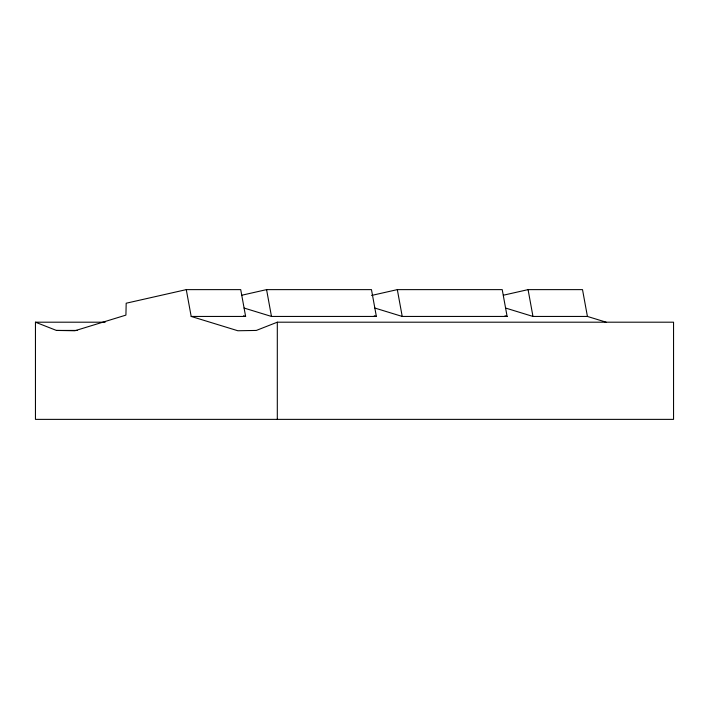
<?xml version="1.0" encoding="UTF-8"?>
<svg xmlns="http://www.w3.org/2000/svg" width="709" height="709" viewBox="0 0 709 709"><rect width="100%" height="100%" fill="white"/><g stroke="black" fill="none" stroke-linecap="round" stroke-linejoin="round"><path stroke-width="1.06" d="M277.308 322.196L256.312 330.438L237.861 330.757L191.182 316.444L186.272 289.627L126.184 303.222L125.918 315.115L74.897 330.757L56.445 330.438L35.45 322.196L35.45 419.373L673.55 419.373L673.55 322.196L277.308 322.196L277.308 419.373M241.893 295.21L266.575 289.627L371.472 289.627L376.373 316.444L271.476 316.444L244.056 308.034M371.569 295.449L397.324 289.627L502.22 289.627L507.121 316.444L402.225 316.444L374.804 308.034M503.39 295.21L528.072 289.627L582.514 289.627L587.424 316.444L606.098 322.17M186.272 289.627L240.723 289.627L245.624 316.444L191.182 316.444M505.552 308.034L532.973 316.444L587.424 316.444M35.45 322.196L105.18 322.196M56.445 330.438L77.476 330.438M505.012 315.797L507.121 316.444M374.263 315.797L376.373 316.444M243.515 315.797L245.624 316.444M528.072 289.627L532.973 316.444M397.324 289.627L402.225 316.444M266.575 289.627L271.476 316.444"/></g></svg>
